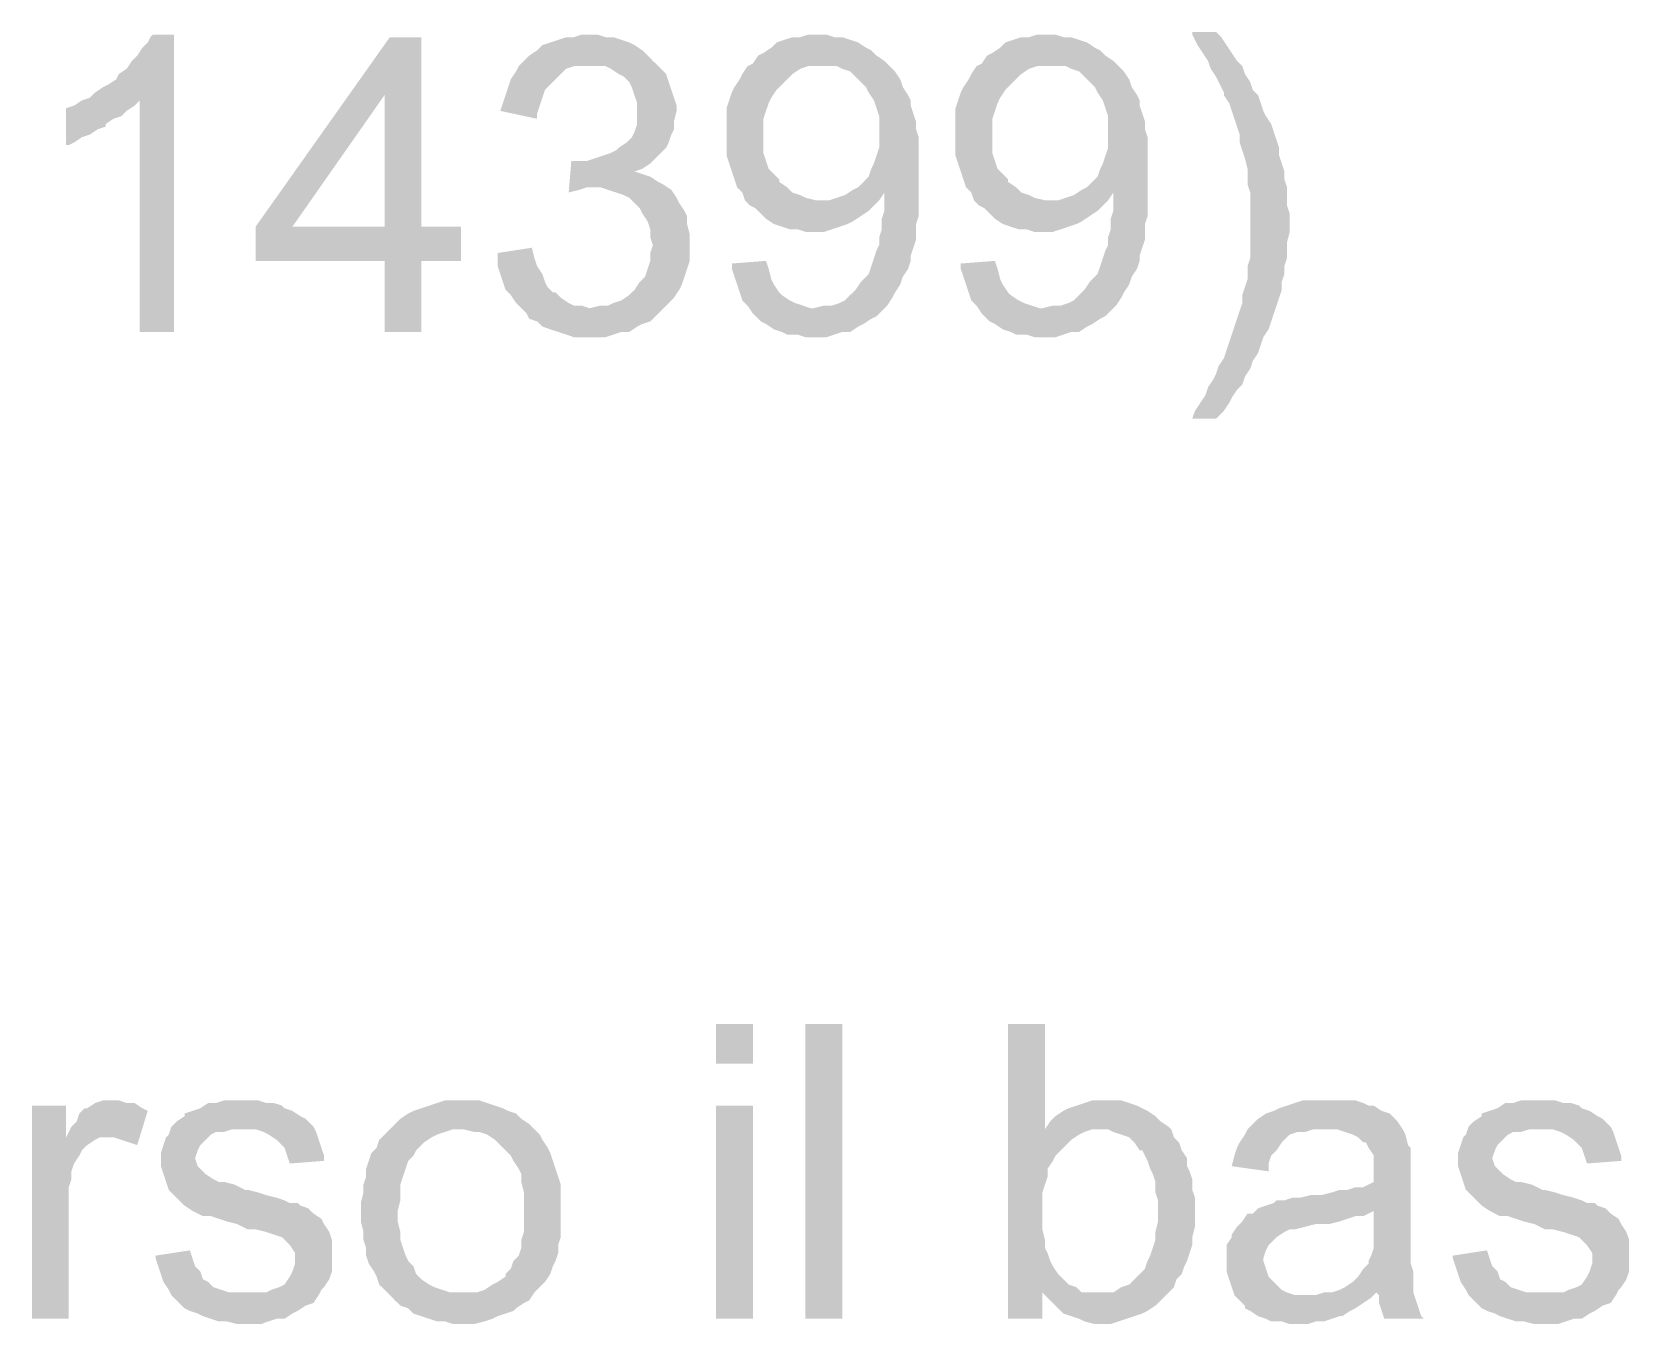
# Model space of a CAD drawing. Header units: millimetres. Extents: x -35.3 to 0.3, y 0.4 to 20.6.
# Drawn here: x -29.758 to -29.252, y 6.045 to 6.454 of the extents above; entities that cross this region are included whole.
import ezdxf

# ---------------------------------------------------------------- set-up
doc = ezdxf.new("R2010")
doc.units = ezdxf.units.MM
doc.layers.add('PDF _Riempimenti solidi', color=7, linetype='Continuous')

msp = doc.modelspace()

# ---------------------------------------------------------------- hatches: boundary and pattern name
at = {"layer": 'PDF _Riempimenti solidi', "transparency": 33554559}
for points in [[(-29.71267, 6.45351), (-29.71933, 6.45351), (-29.72017, 6.45267), (-29.721, 6.45101), (-29.72267, 6.44934), (-29.72433, 6.44684), (-29.726, 6.44517), (-29.72767, 6.44267), (-29.73017, 6.44101), (-29.731, 6.43934), (-29.7335, 6.43767), (-29.73517, 6.43684), (-29.73767, 6.43517), (-29.73933, 6.43351), (-29.7235, 6.43267), (-29.7235, 6.35934), (-29.71267, 6.35934)], [(-29.63433, 6.45267), (-29.64433, 6.45267), (-29.68683, 6.39267), (-29.68683, 6.38184), (-29.646, 6.38184), (-29.646, 6.35934), (-29.63433, 6.35934), (-29.63433, 6.38184), (-29.62183, 6.38184), (-29.62183, 6.39267), (-29.67517, 6.39267), (-29.646, 6.43434)], [(-29.63433, 6.45267), (-29.646, 6.43434), (-29.646, 6.39267), (-29.67517, 6.39267), (-29.63433, 6.39267)], [(-29.581, 6.45351), (-29.5835, 6.45351), (-29.586, 6.45267), (-29.5885, 6.45267), (-29.591, 6.45184), (-29.5935, 6.45101), (-29.596, 6.45017), (-29.59767, 6.44851), (-29.60017, 6.44684), (-29.60183, 6.44517), (-29.581, 6.44351), (-29.576, 6.44351), (-29.57433, 6.44267), (-29.57183, 6.44101), (-29.57017, 6.44017), (-29.5685, 6.43851), (-29.56767, 6.43684), (-29.566, 6.43184), (-29.566, 6.42517), (-29.56683, 6.42267), (-29.56767, 6.42101), (-29.56933, 6.41934), (-29.57183, 6.41767), (-29.57267, 6.41684), (-29.57433, 6.41601), (-29.57933, 6.41434), (-29.58183, 6.41351), (-29.58433, 6.41351), (-29.56183, 6.41267), (-29.56017, 6.41434), (-29.55683, 6.41767), (-29.556, 6.41934), (-29.55517, 6.42184), (-29.55433, 6.42351), (-29.55433, 6.42601), (-29.5535, 6.42934), (-29.5535, 6.43101), (-29.55433, 6.43351), (-29.556, 6.43851), (-29.55683, 6.44101), (-29.561, 6.44517), (-29.56433, 6.44851), (-29.56683, 6.45017), (-29.5685, 6.45101), (-29.571, 6.45184), (-29.5735, 6.45267), (-29.576, 6.45267), (-29.5785, 6.45351)], [(-29.5085, 6.45351), (-29.51183, 6.45351), (-29.51433, 6.45267), (-29.51683, 6.45267), (-29.51933, 6.45184), (-29.52183, 6.45101), (-29.5235, 6.44934), (-29.526, 6.44767), (-29.52767, 6.44684), (-29.52933, 6.44434), (-29.50683, 6.44351), (-29.50267, 6.44351), (-29.501, 6.44267), (-29.4985, 6.44184), (-29.49433, 6.43767), (-29.4935, 6.43684), (-29.49267, 6.43517), (-29.491, 6.43267), (-29.49017, 6.43017), (-29.48933, 6.42767), (-29.48933, 6.41767), (-29.491, 6.41267), (-29.49183, 6.41101), (-29.49267, 6.40851), (-29.49433, 6.40684), (-29.496, 6.40517), (-29.49767, 6.40434), (-29.48767, 6.40351), (-29.48767, 6.39767), (-29.4885, 6.39517), (-29.4885, 6.39184), (-29.48933, 6.38934), (-29.48933, 6.38684), (-29.49017, 6.38517), (-29.491, 6.38267), (-29.49183, 6.38017), (-29.49267, 6.37767), (-29.49433, 6.37601), (-29.49517, 6.37517), (-29.49683, 6.37267), (-29.4985, 6.37101), (-29.50017, 6.36934), (-29.50183, 6.36851), (-29.50433, 6.36767), (-29.50683, 6.36767), (-29.51017, 6.36684), (-29.4885, 6.36601), (-29.48683, 6.36767), (-29.48517, 6.37017), (-29.48433, 6.37184), (-29.48267, 6.37434), (-29.48183, 6.37684), (-29.48017, 6.37934), (-29.47933, 6.38184), (-29.47933, 6.38351), (-29.4785, 6.38601), (-29.47767, 6.38851), (-29.47767, 6.39351), (-29.47683, 6.39601), (-29.47683, 6.42101), (-29.47767, 6.42351), (-29.47767, 6.42601), (-29.4785, 6.42851), (-29.47933, 6.43101), (-29.47933, 6.43267), (-29.48017, 6.43434), (-29.48183, 6.43684), (-29.48267, 6.43934), (-29.48433, 6.44184), (-29.48767, 6.44517), (-29.49017, 6.44684), (-29.49183, 6.44851), (-29.4935, 6.44934), (-29.496, 6.45101), (-29.4985, 6.45184), (-29.501, 6.45267), (-29.5035, 6.45267), (-29.506, 6.45351)], [(-29.436, 6.45351), (-29.43933, 6.45351), (-29.44183, 6.45267), (-29.44433, 6.45267), (-29.44683, 6.45184), (-29.44933, 6.45101), (-29.451, 6.44934), (-29.4535, 6.44767), (-29.45517, 6.44684), (-29.45683, 6.44434), (-29.43433, 6.44351), (-29.43017, 6.44351), (-29.4285, 6.44267), (-29.426, 6.44184), (-29.42433, 6.44017), (-29.42183, 6.43767), (-29.421, 6.43684), (-29.42017, 6.43517), (-29.4185, 6.43267), (-29.41767, 6.43017), (-29.41683, 6.42767), (-29.41683, 6.41767), (-29.41767, 6.41517), (-29.4185, 6.41267), (-29.41933, 6.41101), (-29.42017, 6.40851), (-29.42183, 6.40684), (-29.4235, 6.40517), (-29.42517, 6.40434), (-29.41517, 6.40351), (-29.41517, 6.39767), (-29.416, 6.39517), (-29.416, 6.39184), (-29.41683, 6.38934), (-29.41683, 6.38684), (-29.41767, 6.38517), (-29.42017, 6.37767), (-29.42183, 6.37601), (-29.42267, 6.37517), (-29.42433, 6.37267), (-29.42767, 6.36934), (-29.42933, 6.36851), (-29.43183, 6.36767), (-29.43433, 6.36767), (-29.43767, 6.36684), (-29.416, 6.36601), (-29.41433, 6.36767), (-29.41267, 6.37017), (-29.41183, 6.37184), (-29.41017, 6.37434), (-29.40933, 6.37684), (-29.40767, 6.37934), (-29.40683, 6.38184), (-29.40683, 6.38351), (-29.406, 6.38601), (-29.40517, 6.38851), (-29.40517, 6.39351), (-29.40433, 6.39601), (-29.40433, 6.42101), (-29.40517, 6.42351), (-29.40517, 6.42601), (-29.406, 6.42851), (-29.40683, 6.43101), (-29.40683, 6.43267), (-29.40767, 6.43434), (-29.40933, 6.43684), (-29.41017, 6.43934), (-29.41183, 6.44184), (-29.41517, 6.44517), (-29.41767, 6.44684), (-29.41933, 6.44851), (-29.421, 6.44934), (-29.4235, 6.45101), (-29.426, 6.45184), (-29.4285, 6.45267), (-29.431, 6.45267), (-29.4335, 6.45351)], [(-29.38267, 6.45434), (-29.39017, 6.45434), (-29.39017, 6.45351), (-29.3885, 6.45017), (-29.38683, 6.44767), (-29.38517, 6.44517), (-29.38433, 6.44267), (-29.38267, 6.44017), (-29.38183, 6.43851), (-29.381, 6.43684), (-29.38017, 6.43517), (-29.38017, 6.43434), (-29.3785, 6.43184), (-29.37767, 6.42934), (-29.37683, 6.42684), (-29.376, 6.42434), (-29.37517, 6.42184), (-29.37517, 6.41934), (-29.37433, 6.41684), (-29.3735, 6.41434), (-29.37267, 6.41101), (-29.37267, 6.40601), (-29.37183, 6.40351), (-29.37183, 6.38267), (-29.37267, 6.38017), (-29.37267, 6.37601), (-29.3735, 6.37351), (-29.37433, 6.37101), (-29.37433, 6.36851), (-29.37517, 6.36601), (-29.376, 6.36351), (-29.38017, 6.35101), (-29.38183, 6.34851), (-29.38267, 6.34601), (-29.3835, 6.34434), (-29.38517, 6.34184), (-29.386, 6.33934), (-29.38767, 6.33684), (-29.38933, 6.33434), (-29.39017, 6.33184), (-29.38267, 6.33184), (-29.38183, 6.33267), (-29.38017, 6.33434), (-29.3785, 6.33684), (-29.37767, 6.33851), (-29.376, 6.34101), (-29.37433, 6.34267), (-29.3735, 6.34517), (-29.37183, 6.34767), (-29.371, 6.35017), (-29.36933, 6.35267), (-29.3685, 6.35517), (-29.36767, 6.35767), (-29.366, 6.36017), (-29.36433, 6.36517), (-29.3635, 6.36767), (-29.36183, 6.37267), (-29.36183, 6.37517), (-29.361, 6.37767), (-29.361, 6.38017), (-29.36017, 6.38267), (-29.36017, 6.38767), (-29.35933, 6.39101), (-29.35933, 6.39684), (-29.36017, 6.39934), (-29.36017, 6.40517), (-29.361, 6.40767), (-29.361, 6.41017), (-29.36183, 6.41267), (-29.36267, 6.41517), (-29.36267, 6.41767), (-29.36517, 6.42517), (-29.36683, 6.42767), (-29.36767, 6.42934), (-29.3685, 6.43184), (-29.36933, 6.43434), (-29.371, 6.43601), (-29.37183, 6.43851), (-29.3735, 6.44101), (-29.37433, 6.44351), (-29.376, 6.44517), (-29.37767, 6.44767), (-29.37933, 6.45017), (-29.381, 6.45267)], [(-29.60183, 6.44517), (-29.6035, 6.44351), (-29.60433, 6.44184), (-29.606, 6.43934), (-29.60933, 6.42934), (-29.59767, 6.42684), (-29.59767, 6.42851), (-29.596, 6.43351), (-29.59517, 6.43601), (-29.59183, 6.43934), (-29.5885, 6.44267), (-29.586, 6.44351), (-29.581, 6.44351)], [(-29.52933, 6.44434), (-29.531, 6.44351), (-29.53267, 6.44101), (-29.5335, 6.43934), (-29.53517, 6.43684), (-29.536, 6.43517), (-29.53767, 6.43017), (-29.53767, 6.41517), (-29.536, 6.41017), (-29.53517, 6.40767), (-29.53433, 6.40517), (-29.53267, 6.40351), (-29.53183, 6.40101), (-29.53017, 6.39934), (-29.50767, 6.40101), (-29.50933, 6.40101), (-29.51267, 6.40184), (-29.51433, 6.40267), (-29.51683, 6.40351), (-29.5185, 6.40517), (-29.521, 6.40684), (-29.521, 6.40767), (-29.52267, 6.40934), (-29.52433, 6.41101), (-29.526, 6.41601), (-29.526, 6.42684), (-29.52517, 6.42934), (-29.52433, 6.43184), (-29.5235, 6.43351), (-29.52183, 6.43601), (-29.5185, 6.43934), (-29.51683, 6.44101), (-29.51433, 6.44267), (-29.51183, 6.44351), (-29.50683, 6.44351)], [(-29.45683, 6.44434), (-29.4585, 6.44351), (-29.46017, 6.44101), (-29.461, 6.43934), (-29.46267, 6.43684), (-29.4635, 6.43517), (-29.46433, 6.43267), (-29.46517, 6.43017), (-29.46517, 6.41517), (-29.46433, 6.41267), (-29.4635, 6.41017), (-29.46267, 6.40767), (-29.46183, 6.40517), (-29.46017, 6.40351), (-29.45933, 6.40101), (-29.45767, 6.39934), (-29.43517, 6.40101), (-29.43683, 6.40101), (-29.44017, 6.40184), (-29.44183, 6.40267), (-29.44433, 6.40351), (-29.446, 6.40517), (-29.4485, 6.40684), (-29.4485, 6.40767), (-29.45017, 6.40934), (-29.45183, 6.41101), (-29.45267, 6.41351), (-29.4535, 6.41601), (-29.4535, 6.42684), (-29.45267, 6.42934), (-29.45183, 6.43184), (-29.451, 6.43351), (-29.44933, 6.43601), (-29.446, 6.43934), (-29.44433, 6.44101), (-29.44183, 6.44267), (-29.43933, 6.44351), (-29.43433, 6.44351)], [(-29.73933, 6.43351), (-29.74183, 6.43267), (-29.74433, 6.43101), (-29.74683, 6.43017), (-29.74683, 6.41851), (-29.746, 6.41851), (-29.74433, 6.41934), (-29.74183, 6.42101), (-29.73933, 6.42184), (-29.73683, 6.42351), (-29.73433, 6.42434), (-29.73433, 6.42517), (-29.73183, 6.42684), (-29.72933, 6.42767), (-29.72767, 6.42934), (-29.72517, 6.43101), (-29.7235, 6.43267)], [(-29.58683, 6.41351), (-29.58767, 6.40351), (-29.58433, 6.40434), (-29.58183, 6.40517), (-29.57933, 6.40517), (-29.55767, 6.40601), (-29.55933, 6.40684), (-29.56183, 6.40851), (-29.56433, 6.40934), (-29.56683, 6.41017), (-29.56433, 6.41101), (-29.56183, 6.41267), (-29.58433, 6.41351)], [(-29.55767, 6.40601), (-29.57933, 6.40517), (-29.57767, 6.40517), (-29.57267, 6.40351), (-29.57017, 6.40267), (-29.5685, 6.40184), (-29.56683, 6.40017), (-29.56517, 6.39851), (-29.56433, 6.39684), (-29.56267, 6.39434), (-29.56183, 6.39184), (-29.56183, 6.38934), (-29.561, 6.38684), (-29.56183, 6.38434), (-29.56183, 6.38184), (-29.56267, 6.37934), (-29.5635, 6.37684), (-29.56517, 6.37517), (-29.56683, 6.37267), (-29.5685, 6.37101), (-29.571, 6.36934), (-29.5735, 6.36851), (-29.57517, 6.36767), (-29.57767, 6.36767), (-29.581, 6.36684), (-29.60267, 6.36684), (-29.601, 6.36517), (-29.60017, 6.36351), (-29.59767, 6.36267), (-29.596, 6.36101), (-29.5935, 6.36017), (-29.591, 6.35934), (-29.5885, 6.35851), (-29.586, 6.35767), (-29.576, 6.35767), (-29.5735, 6.35851), (-29.571, 6.35934), (-29.5685, 6.35934), (-29.566, 6.36101), (-29.56433, 6.36184), (-29.56183, 6.36267), (-29.56017, 6.36434), (-29.5585, 6.36601), (-29.55767, 6.36684), (-29.556, 6.36851), (-29.55433, 6.37017), (-29.55267, 6.37267), (-29.55183, 6.37434), (-29.54933, 6.38184), (-29.54933, 6.39017), (-29.55017, 6.39351), (-29.55017, 6.39601), (-29.551, 6.39767), (-29.55267, 6.40017), (-29.5535, 6.40184), (-29.55517, 6.40434)], [(-29.49767, 6.40434), (-29.50017, 6.40267), (-29.50267, 6.40184), (-29.50517, 6.40101), (-29.50767, 6.40101), (-29.53017, 6.39934), (-29.5285, 6.39851), (-29.52517, 6.39517), (-29.52267, 6.39351), (-29.51767, 6.39184), (-29.51517, 6.39184), (-29.51267, 6.39101), (-29.50683, 6.39101), (-29.50433, 6.39184), (-29.50183, 6.39267), (-29.49933, 6.39351), (-29.49767, 6.39434), (-29.49517, 6.39601), (-29.49267, 6.39767), (-29.491, 6.39934), (-29.48933, 6.40101), (-29.48767, 6.40351)], [(-29.42517, 6.40434), (-29.42767, 6.40267), (-29.43267, 6.40101), (-29.43517, 6.40101), (-29.45767, 6.39934), (-29.456, 6.39851), (-29.45267, 6.39517), (-29.45017, 6.39351), (-29.44767, 6.39267), (-29.44517, 6.39184), (-29.44267, 6.39184), (-29.44017, 6.39101), (-29.43433, 6.39101), (-29.43183, 6.39184), (-29.42683, 6.39351), (-29.42517, 6.39434), (-29.42017, 6.39767), (-29.4185, 6.39934), (-29.41683, 6.40101), (-29.41517, 6.40351)], [(-29.59933, 6.38601), (-29.61017, 6.38434), (-29.61017, 6.38017), (-29.60933, 6.37767), (-29.60767, 6.37267), (-29.606, 6.37101), (-29.60433, 6.36851), (-29.60267, 6.36684), (-29.581, 6.36684), (-29.5835, 6.36767), (-29.586, 6.36767), (-29.58767, 6.36851), (-29.59017, 6.37017), (-29.59183, 6.37184), (-29.59267, 6.37184), (-29.59433, 6.37351), (-29.59517, 6.37517), (-29.596, 6.37767), (-29.59767, 6.38017), (-29.5985, 6.38267)], [(-29.52517, 6.38184), (-29.536, 6.38101), (-29.536, 6.37934), (-29.53517, 6.37684), (-29.5335, 6.37184), (-29.53267, 6.36934), (-29.531, 6.36767), (-29.52933, 6.36517), (-29.52767, 6.36351), (-29.52683, 6.36267), (-29.52517, 6.36184), (-29.52267, 6.36017), (-29.52017, 6.35934), (-29.5185, 6.35851), (-29.51517, 6.35851), (-29.51267, 6.35767), (-29.506, 6.35767), (-29.5035, 6.35851), (-29.501, 6.35934), (-29.4985, 6.35934), (-29.496, 6.36101), (-29.49433, 6.36184), (-29.49183, 6.36351), (-29.49017, 6.36434), (-29.4885, 6.36601), (-29.51017, 6.36684), (-29.511, 6.36684), (-29.516, 6.36851), (-29.51767, 6.36934), (-29.52017, 6.37101), (-29.521, 6.37184), (-29.52267, 6.37434), (-29.5235, 6.37601), (-29.52433, 6.37934)], [(-29.45267, 6.38184), (-29.4635, 6.38101), (-29.4635, 6.37934), (-29.46017, 6.36934), (-29.4585, 6.36767), (-29.45683, 6.36517), (-29.45433, 6.36267), (-29.45267, 6.36184), (-29.45017, 6.36017), (-29.44767, 6.35934), (-29.446, 6.35851), (-29.44267, 6.35851), (-29.44017, 6.35767), (-29.4335, 6.35767), (-29.4285, 6.35934), (-29.426, 6.35934), (-29.4235, 6.36101), (-29.42183, 6.36184), (-29.41933, 6.36351), (-29.41767, 6.36434), (-29.416, 6.36601), (-29.43767, 6.36684), (-29.4385, 6.36684), (-29.441, 6.36767), (-29.4435, 6.36851), (-29.44517, 6.36934), (-29.44767, 6.37101), (-29.4485, 6.37184), (-29.45017, 6.37434), (-29.451, 6.37601), (-29.45183, 6.37934)], [(-29.52933, 6.12767), (-29.52933, 6.14017), (-29.541, 6.14017), (-29.541, 6.12767)], [(-29.501, 6.04684), (-29.501, 6.14017), (-29.51267, 6.14017), (-29.51267, 6.04684)], [(-29.43683, 6.14017), (-29.4485, 6.14017), (-29.4485, 6.04684), (-29.43767, 6.04684), (-29.43767, 6.05517), (-29.42517, 6.05517), (-29.42683, 6.05684), (-29.42933, 6.05767), (-29.431, 6.05934), (-29.43267, 6.06101), (-29.43433, 6.06351), (-29.43517, 6.06517), (-29.436, 6.06767), (-29.43683, 6.06934), (-29.43683, 6.07184), (-29.43767, 6.07517), (-29.43767, 6.08684), (-29.43683, 6.08934), (-29.436, 6.09184), (-29.436, 6.09434), (-29.43433, 6.09684), (-29.4335, 6.09851), (-29.43183, 6.10017), (-29.4285, 6.10351), (-29.426, 6.10517), (-29.42433, 6.10601), (-29.42183, 6.10684), (-29.41933, 6.10684), (-29.43683, 6.10684)], [(-29.73267, 6.11601), (-29.73517, 6.11601), (-29.73767, 6.11517), (-29.74017, 6.11351), (-29.741, 6.11351), (-29.74267, 6.11184), (-29.7435, 6.10934), (-29.74517, 6.10767), (-29.74683, 6.10434), (-29.73183, 6.10434), (-29.72683, 6.10267), (-29.72433, 6.10184), (-29.721, 6.11267), (-29.72267, 6.11351), (-29.72517, 6.11517), (-29.72767, 6.11517), (-29.73017, 6.11601)], [(-29.69183, 6.11601), (-29.69683, 6.11601), (-29.69933, 6.11517), (-29.70183, 6.11517), (-29.70433, 6.11351), (-29.70683, 6.11267), (-29.70933, 6.11184), (-29.70933, 6.11101), (-29.71183, 6.10934), (-29.7135, 6.10767), (-29.691, 6.10684), (-29.68683, 6.10684), (-29.68433, 6.10601), (-29.68267, 6.10517), (-29.68017, 6.10351), (-29.67933, 6.10267), (-29.67767, 6.10101), (-29.676, 6.09601), (-29.66517, 6.09684), (-29.66517, 6.09851), (-29.666, 6.10101), (-29.66683, 6.10351), (-29.66767, 6.10601), (-29.6685, 6.10767), (-29.671, 6.11017), (-29.67267, 6.11101), (-29.67517, 6.11267), (-29.67767, 6.11351), (-29.6785, 6.11434), (-29.681, 6.11517), (-29.6835, 6.11517), (-29.686, 6.11601), (-29.6885, 6.11601)], [(-29.62183, 6.11601), (-29.62683, 6.11601), (-29.62933, 6.11517), (-29.63433, 6.11351), (-29.63683, 6.11267), (-29.6385, 6.11184), (-29.641, 6.11017), (-29.64433, 6.10684), (-29.621, 6.10684), (-29.61767, 6.10601), (-29.616, 6.10601), (-29.6135, 6.10517), (-29.611, 6.10351), (-29.60933, 6.10184), (-29.606, 6.09851), (-29.60517, 6.09684), (-29.6035, 6.09434), (-29.60267, 6.09267), (-29.60267, 6.09017), (-29.60183, 6.08684), (-29.60183, 6.07434), (-29.60267, 6.07184), (-29.60267, 6.06934), (-29.6035, 6.06684), (-29.60517, 6.06517), (-29.606, 6.06267), (-29.60767, 6.06101), (-29.60767, 6.06017), (-29.61017, 6.05851), (-29.61183, 6.05767), (-29.61433, 6.05601), (-29.61683, 6.05517), (-29.62183, 6.05517), (-29.64433, 6.05434), (-29.64267, 6.05267), (-29.641, 6.05101), (-29.6385, 6.05017), (-29.63683, 6.04851), (-29.63433, 6.04767), (-29.62933, 6.04601), (-29.62683, 6.04601), (-29.62433, 6.04517), (-29.61767, 6.04517), (-29.61433, 6.04601), (-29.61183, 6.04684), (-29.61017, 6.04767), (-29.60767, 6.04851), (-29.60517, 6.04934), (-29.60433, 6.05017), (-29.60183, 6.05184), (-29.60017, 6.05267), (-29.5985, 6.05517), (-29.59517, 6.05851), (-29.5935, 6.06101), (-29.59267, 6.06351), (-29.59183, 6.06517), (-29.591, 6.06767), (-29.591, 6.07017), (-29.59017, 6.07267), (-29.59017, 6.08934), (-29.591, 6.09184), (-29.59183, 6.09434), (-29.59267, 6.09684), (-29.5935, 6.09934), (-29.59433, 6.10101), (-29.596, 6.10351), (-29.59683, 6.10517), (-29.5985, 6.10684), (-29.60017, 6.10851), (-29.60267, 6.11017), (-29.60433, 6.11184), (-29.60683, 6.11267), (-29.6085, 6.11351), (-29.6135, 6.11517), (-29.616, 6.11601), (-29.6185, 6.11601)], [(-29.4185, 6.11601), (-29.42183, 6.11601), (-29.42433, 6.11517), (-29.42683, 6.11434), (-29.42933, 6.11351), (-29.431, 6.11267), (-29.4335, 6.11101), (-29.43517, 6.10934), (-29.43683, 6.10684), (-29.41683, 6.10684), (-29.41517, 6.10601), (-29.41267, 6.10517), (-29.41017, 6.10434), (-29.4085, 6.10267), (-29.40683, 6.10017), (-29.406, 6.10017), (-29.40433, 6.09684), (-29.4035, 6.09434), (-29.40267, 6.09267), (-29.40183, 6.09017), (-29.40183, 6.08684), (-29.401, 6.08434), (-29.401, 6.07767), (-29.40183, 6.07434), (-29.40183, 6.07184), (-29.40267, 6.06934), (-29.4035, 6.06684), (-29.40433, 6.06517), (-29.40517, 6.06267), (-29.40683, 6.06101), (-29.4085, 6.05934), (-29.41017, 6.05767), (-29.41267, 6.05684), (-29.41517, 6.05517), (-29.41933, 6.05517), (-29.436, 6.05351), (-29.43433, 6.05184), (-29.43267, 6.05017), (-29.431, 6.04851), (-29.4285, 6.04767), (-29.426, 6.04684), (-29.42433, 6.04601), (-29.421, 6.04517), (-29.416, 6.04517), (-29.4135, 6.04601), (-29.411, 6.04684), (-29.406, 6.04851), (-29.40433, 6.04934), (-29.40183, 6.05101), (-29.40017, 6.05267), (-29.39767, 6.05517), (-29.396, 6.05684), (-29.39517, 6.05934), (-29.3935, 6.06101), (-29.39267, 6.06351), (-29.39183, 6.06517), (-29.39017, 6.07017), (-29.39017, 6.07267), (-29.38933, 6.07601), (-29.38933, 6.08517), (-29.39017, 6.08767), (-29.39017, 6.09101), (-29.391, 6.09351), (-29.39183, 6.09517), (-29.39183, 6.09767), (-29.3935, 6.10017), (-29.39433, 6.10267), (-29.396, 6.10434), (-29.39683, 6.10684), (-29.39767, 6.10767), (-29.40017, 6.10934), (-29.40183, 6.11101), (-29.40433, 6.11267), (-29.40767, 6.11434), (-29.41017, 6.11517), (-29.41267, 6.11601), (-29.41517, 6.11601)], [(-29.34683, 6.11601), (-29.35517, 6.11601), (-29.35767, 6.11517), (-29.36267, 6.11351), (-29.36433, 6.11267), (-29.36683, 6.11184), (-29.36933, 6.11017), (-29.37267, 6.10684), (-29.34433, 6.10684), (-29.34183, 6.10601), (-29.33933, 6.10517), (-29.33767, 6.10434), (-29.336, 6.10267), (-29.33517, 6.10267), (-29.33433, 6.10101), (-29.33267, 6.09851), (-29.33267, 6.09017), (-29.33433, 6.08934), (-29.336, 6.08851), (-29.3385, 6.08851), (-29.341, 6.08767), (-29.3435, 6.08767), (-29.346, 6.08684), (-29.34933, 6.08601), (-29.35267, 6.08601), (-29.356, 6.08517), (-29.3585, 6.08517), (-29.361, 6.08434), (-29.3635, 6.08434), (-29.36433, 6.08351), (-29.36933, 6.08184), (-29.33267, 6.08101), (-29.33267, 6.06934), (-29.3335, 6.06684), (-29.33433, 6.06517), (-29.33433, 6.06434), (-29.336, 6.06267), (-29.33767, 6.06017), (-29.33933, 6.05851), (-29.34183, 6.05684), (-29.3435, 6.05601), (-29.346, 6.05517), (-29.33183, 6.05517), (-29.331, 6.05434), (-29.331, 6.05184), (-29.32933, 6.04684), (-29.31683, 6.04684), (-29.31767, 6.04767), (-29.3185, 6.05017), (-29.31933, 6.05267), (-29.32017, 6.05517), (-29.32017, 6.06184), (-29.321, 6.06434), (-29.321, 6.10101), (-29.32183, 6.10184), (-29.32267, 6.10517), (-29.3235, 6.10684), (-29.32517, 6.10934), (-29.326, 6.11017), (-29.32767, 6.11184), (-29.33017, 6.11267), (-29.33267, 6.11434), (-29.33433, 6.11434), (-29.336, 6.11517), (-29.3385, 6.11601), (-29.34433, 6.11601)], [(-29.281, 6.11601), (-29.286, 6.11601), (-29.2885, 6.11517), (-29.291, 6.11517), (-29.2935, 6.11351), (-29.296, 6.11267), (-29.2985, 6.11184), (-29.2985, 6.11101), (-29.301, 6.10934), (-29.30267, 6.10767), (-29.28017, 6.10684), (-29.276, 6.10684), (-29.2735, 6.10601), (-29.27183, 6.10517), (-29.26933, 6.10351), (-29.26683, 6.10101), (-29.26517, 6.09601), (-29.25433, 6.09684), (-29.25433, 6.09851), (-29.25517, 6.10101), (-29.256, 6.10351), (-29.25683, 6.10601), (-29.25767, 6.10767), (-29.26017, 6.11017), (-29.26183, 6.11101), (-29.26433, 6.11267), (-29.26683, 6.11351), (-29.26767, 6.11434), (-29.27017, 6.11517), (-29.27267, 6.11517), (-29.27517, 6.11601), (-29.27767, 6.11601)], [(-29.74683, 6.11434), (-29.75767, 6.11434), (-29.75767, 6.04684), (-29.746, 6.04684), (-29.746, 6.08851), (-29.74517, 6.09101), (-29.74517, 6.09351), (-29.74433, 6.09601), (-29.74267, 6.09851), (-29.74183, 6.10017), (-29.74017, 6.10184), (-29.73767, 6.10351), (-29.736, 6.10434), (-29.73267, 6.10434), (-29.74683, 6.10434)], [(-29.52933, 6.04684), (-29.52933, 6.11434), (-29.541, 6.11434), (-29.541, 6.04684)], [(-29.7135, 6.10767), (-29.71433, 6.10517), (-29.71517, 6.10434), (-29.716, 6.10184), (-29.71683, 6.09934), (-29.71683, 6.09517), (-29.716, 6.09267), (-29.71517, 6.09017), (-29.71433, 6.08767), (-29.71267, 6.08601), (-29.70933, 6.08267), (-29.70683, 6.08101), (-29.7035, 6.07934), (-29.701, 6.07934), (-29.6985, 6.07851), (-29.696, 6.07767), (-29.69267, 6.07684), (-29.68933, 6.07517), (-29.68683, 6.07517), (-29.6835, 6.07434), (-29.681, 6.07351), (-29.6785, 6.07267), (-29.676, 6.07017), (-29.67433, 6.06767), (-29.67433, 6.06434), (-29.67517, 6.06184), (-29.676, 6.06017), (-29.67767, 6.05767), (-29.67933, 6.05684), (-29.68183, 6.05601), (-29.6835, 6.05517), (-29.68933, 6.05517), (-29.7135, 6.05434), (-29.71183, 6.05267), (-29.70933, 6.05017), (-29.70767, 6.04934), (-29.70517, 6.04851), (-29.7035, 6.04767), (-29.6985, 6.04601), (-29.696, 6.04601), (-29.69267, 6.04517), (-29.68517, 6.04517), (-29.68267, 6.04601), (-29.68017, 6.04684), (-29.67767, 6.04684), (-29.67517, 6.04851), (-29.6735, 6.04934), (-29.671, 6.05101), (-29.6685, 6.05184), (-29.66683, 6.05434), (-29.666, 6.05601), (-29.66517, 6.05684), (-29.6635, 6.05934), (-29.66267, 6.06184), (-29.66267, 6.07184), (-29.6635, 6.07434), (-29.66517, 6.07684), (-29.666, 6.07851), (-29.6685, 6.08017), (-29.67017, 6.08184), (-29.67267, 6.08267), (-29.6735, 6.08351), (-29.676, 6.08351), (-29.67767, 6.08434), (-29.68017, 6.08517), (-29.6835, 6.08601), (-29.686, 6.08684), (-29.68933, 6.08767), (-29.69017, 6.08767), (-29.6935, 6.08934), (-29.69683, 6.09017), (-29.6985, 6.09017), (-29.70017, 6.09101), (-29.70267, 6.09267), (-29.70433, 6.09434), (-29.70517, 6.09517), (-29.706, 6.09767), (-29.70517, 6.10017), (-29.70433, 6.10184), (-29.70183, 6.10434), (-29.701, 6.10517), (-29.69933, 6.10601), (-29.69683, 6.10601), (-29.69433, 6.10684), (-29.691, 6.10684)], [(-29.64433, 6.10684), (-29.64767, 6.10351), (-29.6485, 6.10101), (-29.65017, 6.09934), (-29.651, 6.09684), (-29.65183, 6.09434), (-29.65183, 6.09184), (-29.65267, 6.08934), (-29.65267, 6.08684), (-29.6535, 6.08351), (-29.6535, 6.07767), (-29.65267, 6.07434), (-29.65267, 6.07184), (-29.65183, 6.06934), (-29.65183, 6.06684), (-29.651, 6.06434), (-29.64933, 6.06184), (-29.6485, 6.06017), (-29.64767, 6.05767), (-29.64433, 6.05434), (-29.62183, 6.05517), (-29.62517, 6.05517), (-29.62767, 6.05601), (-29.63017, 6.05684), (-29.63183, 6.05767), (-29.63433, 6.05934), (-29.636, 6.06101), (-29.63683, 6.06351), (-29.6385, 6.06517), (-29.63933, 6.06684), (-29.64017, 6.06934), (-29.641, 6.07184), (-29.641, 6.07434), (-29.64183, 6.07767), (-29.64183, 6.08101), (-29.641, 6.08434), (-29.641, 6.08934), (-29.64017, 6.09184), (-29.63933, 6.09434), (-29.6385, 6.09684), (-29.63683, 6.09851), (-29.636, 6.10017), (-29.6335, 6.10267), (-29.631, 6.10434), (-29.62933, 6.10517), (-29.62683, 6.10601), (-29.62433, 6.10684), (-29.62183, 6.10684)], [(-29.37267, 6.10684), (-29.3735, 6.10517), (-29.37517, 6.10267), (-29.376, 6.10101), (-29.37683, 6.09851), (-29.37767, 6.09517), (-29.366, 6.09351), (-29.366, 6.09601), (-29.36517, 6.09851), (-29.3635, 6.10017), (-29.36183, 6.10267), (-29.361, 6.10351), (-29.35933, 6.10517), (-29.35683, 6.10601), (-29.35433, 6.10601), (-29.35183, 6.10684), (-29.3485, 6.10684)], [(-29.30267, 6.10767), (-29.3035, 6.10517), (-29.30433, 6.10434), (-29.306, 6.09934), (-29.306, 6.09517), (-29.30517, 6.09267), (-29.30433, 6.09017), (-29.3035, 6.08767), (-29.30017, 6.08434), (-29.2985, 6.08267), (-29.296, 6.08101), (-29.29267, 6.07934), (-29.29017, 6.07934), (-29.28767, 6.07851), (-29.28517, 6.07767), (-29.28183, 6.07684), (-29.2785, 6.07517), (-29.276, 6.07517), (-29.27267, 6.07434), (-29.27017, 6.07351), (-29.26767, 6.07267), (-29.26517, 6.07017), (-29.2635, 6.06767), (-29.2635, 6.06434), (-29.26433, 6.06184), (-29.26517, 6.06017), (-29.26683, 6.05767), (-29.2685, 6.05684), (-29.271, 6.05601), (-29.27267, 6.05517), (-29.2785, 6.05517), (-29.30267, 6.05434), (-29.301, 6.05267), (-29.29933, 6.05101), (-29.2985, 6.05017), (-29.29683, 6.04934), (-29.29433, 6.04851), (-29.29267, 6.04767), (-29.29017, 6.04684), (-29.28767, 6.04601), (-29.28517, 6.04601), (-29.28183, 6.04517), (-29.27433, 6.04517), (-29.27183, 6.04601), (-29.26933, 6.04684), (-29.26683, 6.04684), (-29.26433, 6.04851), (-29.26267, 6.04934), (-29.26017, 6.05101), (-29.25767, 6.05184), (-29.256, 6.05434), (-29.25517, 6.05601), (-29.25433, 6.05684), (-29.25267, 6.05934), (-29.25183, 6.06184), (-29.25183, 6.07184), (-29.25267, 6.07434), (-29.25433, 6.07684), (-29.25517, 6.07851), (-29.25767, 6.08017), (-29.25933, 6.08184), (-29.26183, 6.08267), (-29.26267, 6.08351), (-29.26517, 6.08351), (-29.26683, 6.08434), (-29.26933, 6.08517), (-29.27267, 6.08601), (-29.27517, 6.08684), (-29.2785, 6.08767), (-29.27933, 6.08767), (-29.28267, 6.08934), (-29.286, 6.09017), (-29.28767, 6.09017), (-29.28933, 6.09101), (-29.29183, 6.09267), (-29.2935, 6.09434), (-29.29433, 6.09517), (-29.29517, 6.09767), (-29.29433, 6.10017), (-29.2935, 6.10184), (-29.291, 6.10434), (-29.29017, 6.10517), (-29.2885, 6.10601), (-29.286, 6.10601), (-29.2835, 6.10684), (-29.28017, 6.10684)], [(-29.36933, 6.08184), (-29.371, 6.08017), (-29.37267, 6.08017), (-29.37433, 6.07767), (-29.376, 6.07601), (-29.37767, 6.07351), (-29.37767, 6.07267), (-29.37933, 6.07017), (-29.37933, 6.06184), (-29.37683, 6.05434), (-29.37517, 6.05267), (-29.3735, 6.05101), (-29.3735, 6.05017), (-29.37183, 6.04934), (-29.36933, 6.04767), (-29.36683, 6.04684), (-29.36517, 6.04601), (-29.36183, 6.04601), (-29.35933, 6.04517), (-29.3535, 6.04517), (-29.351, 6.04601), (-29.3485, 6.04601), (-29.3435, 6.04767), (-29.34267, 6.04767), (-29.34017, 6.04934), (-29.3385, 6.05017), (-29.336, 6.05184), (-29.3335, 6.05351), (-29.3535, 6.05434), (-29.35767, 6.05434), (-29.36017, 6.05517), (-29.36183, 6.05601), (-29.366, 6.06017), (-29.36683, 6.06267), (-29.36767, 6.06517), (-29.36767, 6.06601), (-29.36683, 6.06851), (-29.366, 6.07017), (-29.3635, 6.07267), (-29.361, 6.07434), (-29.35933, 6.07517), (-29.35767, 6.07517), (-29.351, 6.07684), (-29.34683, 6.07684), (-29.3435, 6.07767), (-29.341, 6.07851), (-29.3385, 6.07934), (-29.336, 6.07934), (-29.33433, 6.08017), (-29.33267, 6.08101)], [(-29.70767, 6.06851), (-29.7185, 6.06684), (-29.7185, 6.06601), (-29.716, 6.05851), (-29.71433, 6.05601), (-29.7135, 6.05434), (-29.68933, 6.05517), (-29.69517, 6.05517), (-29.69767, 6.05601), (-29.70017, 6.05684), (-29.70183, 6.05851), (-29.7035, 6.05934), (-29.70433, 6.06184), (-29.706, 6.06351), (-29.70683, 6.06601)], [(-29.29683, 6.06851), (-29.30767, 6.06684), (-29.30767, 6.06601), (-29.30683, 6.06351), (-29.306, 6.06101), (-29.30517, 6.05851), (-29.3035, 6.05601), (-29.30267, 6.05434), (-29.2785, 6.05517), (-29.28433, 6.05517), (-29.28683, 6.05601), (-29.28933, 6.05684), (-29.291, 6.05851), (-29.29267, 6.05934), (-29.2935, 6.06184), (-29.29517, 6.06351), (-29.296, 6.06601)], [(-29.42517, 6.05517), (-29.43767, 6.05517), (-29.436, 6.05351), (-29.41933, 6.05517), (-29.42267, 6.05517)], [(-29.346, 6.05517), (-29.3485, 6.05517), (-29.351, 6.05434), (-29.3535, 6.05434), (-29.3335, 6.05351), (-29.33183, 6.05517)]]:
    msp.add_hatch(color=256, dxfattribs=at).paths.add_polyline_path(points)

doc.saveas('drawing.dxf')
